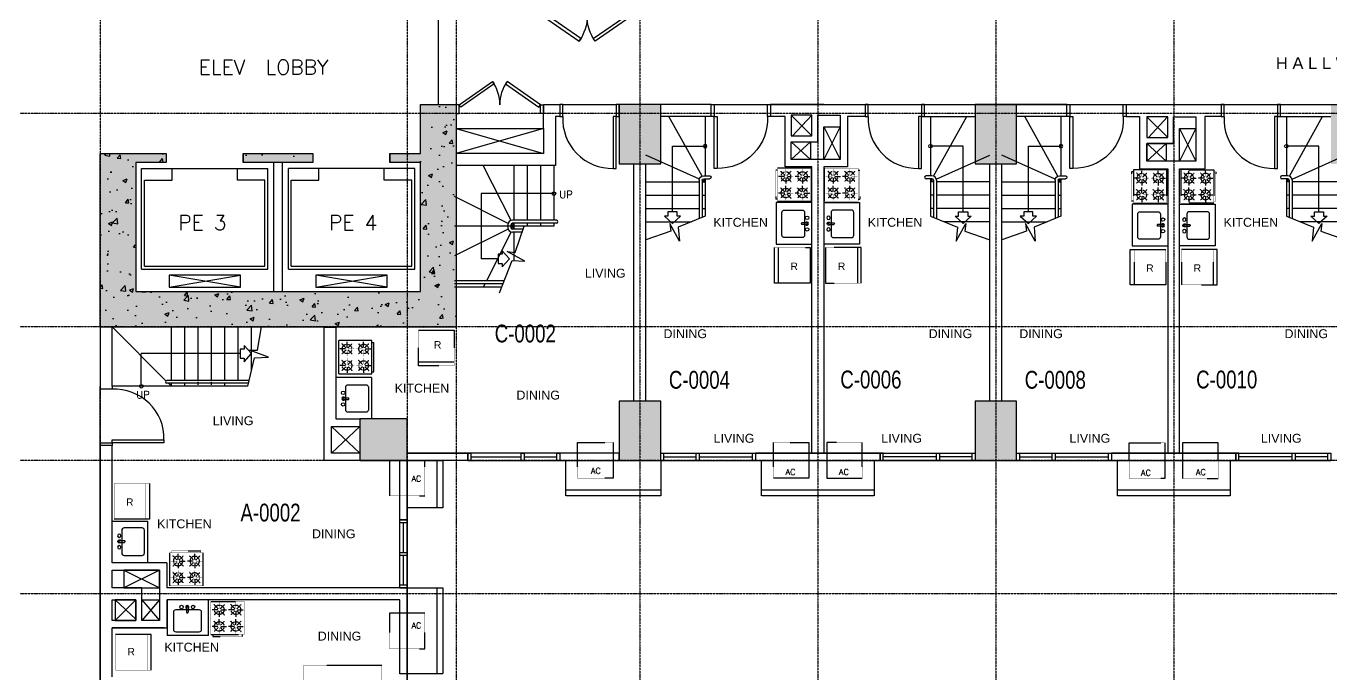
# Model space of a CAD drawing. Header units: inches. Extents: x -189245 to 740841, y -215444 to 469401.
# Drawn here: x 306714 to 328715, y -126330 to -115406 of the extents above; entities that cross this region are included whole.
import ezdxf
from ezdxf.enums import TextEntityAlignment as Align

# ---------------------------------------------------------------- set-up
doc = ezdxf.new("R2010")
doc.units = ezdxf.units.IN
doc.header["$LTSCALE"] = 10
doc.header["$MEASUREMENT"] = 0
for name, pattern in [('GRID NORMAL$0$GRID BASEMENT$0$GRID GROUND$0$GRID$0$$0$PHANTOM', [2.5, 1.25, -0.25, 0.25, -0.25, 0.25, -0.25]), ('HIDDEN', [0.375, 0.25, -0.125]), ('HIDDEN2', [0.1875, 0.125, -0.0625])]:
    doc.linetypes.add(name, pattern=pattern)
for name, color, linetype in [('1', 1, 'Continuous'), ('2', 2, 'Continuous'), ('A-CMU WALL', 4, 'Continuous'), ('A-DOOR', 1, 'Continuous'), ('A-EQUIPMENT', 2, 'Continuous'), ('A-EQUIPTMENT', 1, 'Continuous'), ('A-FIXTURE', 2, 'Continuous'), ('A-GRID', 8, 'Continuous'), ('A-HATCH COLUMN', 252, 'Continuous'), ('A-HATCH GRAVEL', 8, 'Continuous'), ('A-RAILING', 2, 'Continuous'), ('A-SHEARWALL', 6, 'Continuous'), ('A-STAIR', 1, 'Continuous'), ('A-TEXT', 3, 'Continuous'), ('A-UNIT NUMBER', 2, 'Continuous'), ('A-WINDOW', 2, 'Continuous'), ('COLUMN', 6, 'Continuous'), ('HATCH TSG', 9, 'Continuous'), ('PIPE CHASE', 3, 'Continuous'), ('TEXT', 3, 'Continuous'), ('TSG- DIM_PIPE CHASE', 1, 'Continuous'), ('TSG- HATCH  +33465', 82, 'Continuous'), ('TSG- plaster', 4, 'Continuous'), ('TSG- PRE CAST', 4, 'Continuous'), ('TSG-DIM_WINDWS', 1, 'Continuous')]:
    doc.layers.add(name, color=color, linetype=linetype)
doc.styles.add('ARIAL', font='ARIAL.TTF', dxfattribs={"width": 0.75})
doc.styles.add('PRSP_Simplex', font='simplex.shx')

# ---------------------------------------------------------------- blocks, each defined once
blk = doc.blocks.new('grid')
at = {"layer": 'A-GRID', "linetype": 'GRID NORMAL$0$GRID BASEMENT$0$GRID GROUND$0$GRID$0$$0$PHANTOM'}
for p, q in [((-83958.8, -228688.5), (-83958.8, -289256.3)), ((-77958.8, -228688.5), (-77958.8, -289256.3)), ((-74858.8, -228688.5), (-74858.8, -289256.3)), ((-71858.8, -228688.5), (-71858.8, -289256.3)), ((-68858.8, -228688.5), (-68858.8, -289256.3)), ((-65858.8, -228688.5), (-65858.8, -289256.3)), ((-78783.8, -230188.4), (-78783.8, -289282.1)), ((-33688.1, -262686.6), (-100703.6, -262686.6)), ((-33688.1, -266286.6), (-100703.6, -266286.6)), ((-33688.1, -268536.6), (-100703.6, -268536.6)), ((-33688.1, -270786.6), (-100703.6, -270786.6))]:
    blk.add_line(p, q, dxfattribs=at)
blk = doc.blocks.new('door900')
at = {"layer": '2'}
for points in [[(50, 175), (100, 175), (100, 1050), (50, 1050)], [(50, 175), (0, 175), (0, -25), (50, -25)], [(1000, 175), (950, 175), (950, -25), (1000, -25)]]:
    blk.add_lwpolyline(points, close=True, dxfattribs=at)
at = {"layer": 'A-DOOR'}
blk.add_arc((121, 220), 831, 356.918, 91.4213, dxfattribs=at)
blk = doc.blocks.new('telephone door')
at = {"layer": 'A-DOOR', "color": 2}
for p, q in [((50, -15), (0, -15)), ((50, -15), (0, -15)), ((0, -165), (50, -165)), ((0, -165), (50, -165)), ((50, -165), (50, -15)), ((50, -165), (50, -15)), ((1425, -15), (1475, -15)), ((1425, -165), (1425, -15)), ((1425, -15), (1475, -15)), ((1475, -165), (1425, -165)), ((1475, -165), (1425, -165)), ((1475, -15), (1475, -165))]:
    blk.add_line(p, q, dxfattribs=at)
at = {"layer": 'A-DOOR'}
for p, q in [((1425, -165), (1425, -15)), ((1475, -15), (1475, -165))]:
    blk.add_line(p, q, dxfattribs=at)
at = {"layer": 'A-DOOR', "color": 2}
for points in [[(615, 377), (643, 336), (79, -56), (50, -15)], [(860, 377), (832, 336), (1396, -56), (1425, -15)]]:
    blk.add_lwpolyline(points, close=True, dxfattribs=at)
at = {"layer": 'A-DOOR'}
for centre, start, end in [((50, -15), 0, 34.8007), ((1425, -15), 145.1993, 180)]:
    blk.add_arc(centre, 688, start, end, dxfattribs=at)
blk = doc.blocks.new('A$C43B13249')
at = {"layer": 'A-RAILING', "color": 2}
for p, q in [((900, 1075), (900, 1723)), ((950, 1075), (950, 1703)), ((975, 1050), (1075, 1050)), ((975, 1000), (1075, 1000))]:
    blk.add_line(p, q, dxfattribs=at)
for centre, radius, start, end in [((975, 1075), 75, 180, 270), ((975, 1075), 25, 180, 270), ((1075, 1025), 25, 270, 90)]:
    blk.add_arc(centre, radius, start, end, dxfattribs=at)
at = {"layer": 'A-STAIR'}
for p, q in [((0, 1775), (768, 1775)), ((0, 1550), (900, 1550)), ((950, 1550), (1000, 1550)), ((1000, 1050), (1000, 1683)), ((0, 1325), (900, 1325)), ((950, 1325), (1000, 1325)), ((0, 1100), (900, 1100)), ((902, 1056), (0, 650)), ((947, 1005), (389, 0)), ((1000, 1100), (950, 1078)), ((950, 1100), (1000, 1100)), ((1000, 1100), (972, 1050)), ((1000, 0), (1000, 1000))]:
    blk.add_line(p, q, dxfattribs=at)
at = {"layer": 'A-STAIR', "color": 2}
blk.add_lwpolyline([(1000, 1683), (545, 1864), (565, 2102), (403, 1802), (420, 1936), (0, 2079)], dxfattribs=at)
blk.add_lwpolyline([(313, 1679), (450, 1803), (586, 1679), (528, 1679), (528, 1610), (372, 1610), (372, 1679)], close=True, dxfattribs=at)
at = {"layer": 'A-STAIR'}
blk.add_lwpolyline([(450, 1610), (450, 500), (1000, 500)], dxfattribs=at)
at = {"layer": 'A-STAIR', "color": 2}
blk.add_circle((1000, 500), 30, dxfattribs=at)
blk = doc.blocks.new('REF')
at = {"color": 1, "linetype": 'HIDDEN2'}
blk.add_line((-300, 535), (300, 535), dxfattribs=at)
blk.add_lwpolyline([(-300, 0), (300, 0), (300, 600), (-300, 600)], close=True, dxfattribs=at)
blk = doc.blocks.new('RANGE2')
at = {"layer": 'A-FIXTURE', "color": 1, "linetype": 'HIDDEN2'}
for p, q in [((-280, 0), (280, 0)), ((-280, 0), (-280, -560)), ((280, -560), (280, 0)), ((-166, -140), (-262, -140)), ((-158, -122), (-227, -53)), ((-158, -158), (-227, -227)), ((-140, -114), (-140, -18)), ((-140, -166), (-140, -262)), ((-122, -122), (-53, -53)), ((-122, -158), (-53, -227)), ((-114, -140), (-18, -140)), ((114, -140), (18, -140)), ((122, -122), (53, -53)), ((122, -158), (53, -227)), ((140, -114), (140, -18)), ((140, -166), (140, -262)), ((158, -122), (227, -53)), ((158, -158), (227, -227)), ((166, -140), (262, -140)), ((-166, -420), (-262, -420)), ((-158, -402), (-227, -333)), ((-158, -438), (-227, -507)), ((-140, -394), (-140, -298)), ((-122, -402), (-53, -333)), ((-122, -438), (-53, -507)), ((-114, -420), (-18, -420)), ((114, -420), (18, -420)), ((122, -402), (53, -333)), ((122, -438), (53, -507)), ((140, -394), (140, -298)), ((158, -402), (227, -333)), ((158, -438), (227, -507)), ((166, -420), (262, -420)), ((-280, -560), (280, -560)), ((-246, -560), (-246, -590)), ((-246, -590), (246, -590)), ((-140, -446), (-140, -542)), ((140, -446), (140, -542)), ((246, -560), (246, -590))]:
    blk.add_line(p, q, dxfattribs=at)
for centre in [(-140, -140), (140, -140), (-140, -420), (140, -420)]:
    blk.add_circle(centre, 80, dxfattribs=at)
blk = doc.blocks.new('SINK3')
at = {"layer": 'A-FIXTURE', "color": 2, "linetype": 'Continuous'}
for p, q in [((421, 17), (335, 17)), ((421, -12), (335, -12))]:
    blk.add_line(p, q, dxfattribs=at)
blk.add_lwpolyline([(40, 232), (342, 232, -0.414214), (382, 192), (382, -192, -0.414214), (342, -232), (40, -232, -0.414214), (0, -192), (0, 192, -0.414214)], format="xyb", close=True, dxfattribs=at)
at = {"layer": 'A-FIXTURE', "color": 2, "linetype": 'ByBlock'}
for centre in [(425, 100), (425, -95)]:
    blk.add_circle(centre, 28.8, dxfattribs=at)
at = {"layer": 'A-FIXTURE', "color": 2, "linetype": 'Continuous'}
for centre, radius, start, end in [((342, 3), 15.7, 115.7914, 244.2086), ((421, 3), 27.3, 211.2757, 148.7243), ((414, 3), 15.7, 295.7914, 64.2086)]:
    blk.add_arc(centre, radius, start, end, dxfattribs=at)
blk = doc.blocks.new('A$C1B640851')
at = {"layer": 'A-RAILING', "color": 1}
for p in [(508, 550), (-1157, 0)]:
    blk.add_line(p, (508, 0), dxfattribs=at)
at = {"layer": 'A-STAIR', "color": 2}
for p, q in [((-1288, 550), (-1399, 73)), ((-1311, 450), (75, 450)), ((-1299, 500), (75, 500)), ((-1399, 73), (-1637, 58)), ((-1637, 58), (-1316, -58)), ((-1226, 136), (-1350, 0)), ((-1226, 78), (-1226, 136)), ((-1157, 78), (-1226, 78)), ((-1157, -78), (-1157, 78)), ((-1451, -60), (-1522, -450)), ((-1316, -58), (-1451, -60)), ((-1350, 0), (-1226, -137)), ((-1226, -137), (-1226, -78)), ((-1226, -78), (-1157, -78))]:
    blk.add_line(p, q, dxfattribs=at)
at = {"layer": 'A-STAIR'}
for p, q in [((-1288, 550), (1000, 550)), ((-1125, 450), (-1125, -450)), ((-900, 550), (-900, 500)), ((-900, 450), (-900, -450)), ((-675, 524), (-675, 474)), ((-675, 450), (-675, -450)), ((-450, 524), (-450, 474)), ((-450, 450), (-450, -450)), ((-225, 550), (-225, 500)), ((-225, 450), (-225, -450)), ((0, 550), (0, 500)), ((0, 550), (50, 500)), ((0, 450), (0, -450)), ((93, 457), (1000, -450)), ((-1350, 282), (-1350, -450))]:
    blk.add_line(p, q, dxfattribs=at)
at = {"layer": 'A-STAIR', "color": 2}
blk.add_circle((508, 550), 30, dxfattribs=at)
blk.add_arc((75, 475), 25, 270, 90, dxfattribs=at)

msp = doc.modelspace()

# ---------------------------------------------------------------- hatches: boundary and pattern name
at = {"layer": 'A-HATCH COLUMN'}
for points in [[(313964.19965, -116730.85698), (313364.19965, -116730.85698), (313364.19965, -117555.85698), (312848.52625, -117555.85698), (312848.52625, -117705.85698), (313364.19965, -117705.85698), (313364.19965, -119880.85698), (308564.19965, -119880.85698), (308564.19965, -117705.85698), (309076.69965, -117705.85698), (309076.69965, -117555.85698), (307964.19965, -117555.85698), (307964.19965, -120480.85698), (313964.19965, -120480.85698)], [(310373.52645, -117555.85698), (310373.52645, -117705.85698), (311548.52625, -117705.85698), (311548.52625, -117555.85698)], [(310373.52645, -117555.85698), (310373.52645, -117705.85698), (311548.52625, -117705.85698), (311548.52625, -117555.85698)]]:
    msp.add_hatch(color=256, dxfattribs=at).paths.add_polyline_path(points)
at = {"layer": 'A-HATCH GRAVEL'}
h = msp.add_hatch(dxfattribs=at)
h.set_pattern_fill('AR-CONC', color=256, scale=100, style=0)
h.set_pattern_definition([(50, (297142.1, -600655.05), (717.2602, -62.7521), [75, -825]), (355, (297142.1, -600655.05), (-138.7513, 752.1921), [60, -660]), (100.4514, (297201.9, -600660.3), (578.5094, 689.4395), [63.7402, -701.1421]), (46.1842, (297142.1, -600455.05), (1067.241, -165.519), [112.5, -1237.5]), (96.6356, (297231, -600468.8), (934.6627, 974.1179), [95.6103, -1051.713]), (351.1842, (297142.1, -600455), (934.662, 974.1186), [90, -990]), (21, (297242.1, -600505.05), (596.90705, -402.6189), [75, -825]), (326, (297242.1, -600505.05), (243.3153, 725.15), [60, -660]), (71.4514, (297291.85, -600538.6), (840.2226, 322.5305), [63.7402, -701.1421]), (37.5, (297142.1, -600655.05), (12.15986, 332.89385), [0, -652, 0, -670, 0, -662.5]), (7.5, (297142.1, -600655.05), (263.06954, 394.4117), [0, -382, 0, -637, 0, -252.5]), (327.5, (296919.1, -600655.05), (533.82244, -22.55487), [0, -250, 0, -780, 0, -1035]), (317.5, (296819.1, -600655.05), (583.18617, 100.105), [0, -325, 0, -518, 0, -735])])
h.paths.add_polyline_path([(311548.52625, -117555.85698), (310373.52645, -117555.85698), (310373.52645, -117705.85698), (311548.52625, -117705.85698)], flags=16)
h.paths.add_polyline_path([(313961.02635, -116730.85698), (313361.02635, -116730.85698), (313361.02635, -117555.85698), (312848.52625, -117555.85698), (312848.52625, -117705.85698), (313361.02635, -117705.85698), (313361.02635, -119880.85698), (308561.02635, -119880.85698), (308561.02635, -117705.85698), (309073.52635, -117705.85698), (309073.52635, -117555.85698), (307961.02635, -117555.85698), (307961.02635, -120480.85698), (313961.02635, -120480.85698)])
at = {"layer": 'COLUMN', "linetype": 'Continuous'}
h = msp.add_hatch(color=254, dxfattribs=at)
h.paths.add_polyline_path([(313964.19965, -120480.85693), (307964.19965, -120480.85693), (307964.19965, -117555.85693), (309076.69965, -117555.85693), (309076.69965, -117705.85693), (308564.19965, -117705.85693), (308564.19965, -119880.85693), (313364.19965, -119880.85693), (313364.19965, -117705.85693), (312848.52625, -117705.85693), (312848.52625, -117555.85693), (313364.19965, -117555.85693), (313364.19965, -116730.85693), (313964.19965, -116730.85693)])
h.paths.add_polyline_path([(311551.69965, -117555.85693), (311551.69965, -117705.85693), (310376.69965, -117705.85693), (310376.69965, -117555.85693)])
h = msp.add_hatch(color=254, dxfattribs=at)
h.paths.add_polyline_path([(328716.38381, -117730.85693), (329416.38381, -117730.85693), (329416.38381, -116730.85693), (328716.38381, -116730.85693)])
h.paths.add_polyline_path([(316716.3838, -117730.85693), (317416.3838, -117730.85693), (317416.3838, -116730.85693), (316716.3838, -116730.85693)])
for points in [[(322716.38381, -117730.85693), (323416.38381, -117730.85693), (323416.38381, -116730.85693), (322716.38381, -116730.85693)], [(316716.3838, -122730.85693), (317416.3838, -122730.85693), (317416.3838, -121730.85693), (316716.3838, -121730.85693)], [(322716.38381, -122730.85693), (323416.38381, -122730.85693), (323416.38381, -121730.85693), (322716.38381, -121730.85693)], [(312339.22685, -122730.85678), (313139.22685, -122730.85678), (313139.22685, -122030.85678), (312339.22685, -122030.85678)]]:
    msp.add_hatch(color=254, dxfattribs=at).paths.add_polyline_path(points)

# ---------------------------------------------------------------- linework, layer by layer
at = {"layer": '1', "linetype": 'ByBlock'}
msp.add_lwpolyline([(314699.17309, -119902.62362), (314910.4188, -119358.97407), (315125.7876, -119372.65643), (314828.16581, -119207.32388), (314961.51417, -119226.21787), (315109.91742, -118780.85737)], dxfattribs=at)
at = {"layer": '2'}
msp.add_line((308164.19965, -122480.85693), (307964.19965, -122480.85693), dxfattribs=at)
at = {"layer": 'A-CMU WALL', "color": 1}
for p, q in [((313964.19965, -117130.85693), (315439.19965, -117555.85693)), ((313964.22685, -117130.86477), (315439.19965, -117130.85693)), ((315439.19965, -117130.85693), (313964.22685, -117555.85693))]:
    msp.add_line(p, q, dxfattribs=at)
at = {"layer": 'A-DOOR'}
for p, q in [((315766.3838, -116730.85693), (316666.3838, -116730.85693)), ((307964.19965, -122430.85693), (307964.19965, -121530.85693)), ((307964.22685, -135332.00093), (307964.22685, -121530.85693))]:
    msp.add_line(p, q, dxfattribs=at)
at = {"layer": 'A-DOOR', "color": 2}
for p, q in [((307964.19965, -121530.85693), (307964.19965, -121480.85693)), ((308164.19965, -121530.85693), (307964.19965, -121530.85693)), ((308164.19965, -121480.85693), (308164.19965, -121530.85693)), ((307964.19965, -122480.85693), (307964.19965, -122430.85693)), ((307964.19965, -122430.85693), (308164.19965, -122430.85693)), ((308164.19965, -122430.85693), (308164.19965, -122380.85693)), ((308164.19965, -122380.85693), (309039.19965, -122380.85693)), ((308164.19965, -122430.85693), (308164.19965, -122480.85693)), ((309039.19965, -122430.85693), (308164.19965, -122430.85693)), ((309039.19965, -122380.85693), (309039.19965, -122430.85693))]:
    msp.add_line(p, q, dxfattribs=at)
for points in [[(315714.19965, -116930.85693), (315764.19965, -116930.85693), (315764.19965, -116730.85693), (315714.19965, -116730.85693)], [(316666.3838, -116930.85693), (316716.3838, -116930.85693), (316716.3838, -116730.85693), (316666.3838, -116730.85693)], [(316664.19965, -116930.85693), (316614.19965, -116930.85693), (316614.19965, -117805.85693), (316664.19965, -117805.85693)]]:
    msp.add_lwpolyline(points, close=True, dxfattribs=at)
at = {"layer": 'A-DOOR', "color": 1}
for centre, start, end in [((316593.59723, -116975.51357), 176.918041454, 271.421327573), ((308208.8563, -122360.2545), 358.578672425, 93.081958546)]:
    msp.add_arc(centre, 830.59891, start, end, dxfattribs=at)
at = {"layer": 'A-EQUIPMENT', "ltscale": 100}
for points in [[(313139.22686, -122729.92356), (313639.22686, -122729.92356), (313639.22686, -123529.92356), (313139.22686, -123529.92356)], [(317414.22686, -122729.92356), (317414.22686, -123229.92356), (315814.22686, -123229.92356), (315814.22686, -122729.92356)], [(321014.22686, -122729.92356), (321014.22686, -123229.92356), (319114.22686, -123229.92356), (319114.22686, -122729.92356)], [(327014.22686, -122729.92356), (327014.22686, -123229.92356), (325114.22686, -123229.92356), (325114.22686, -122729.92356)], [(313139.22686, -124879.92356), (313639.22686, -124879.92356), (313639.22686, -126329.92064), (313139.22686, -126329.92064)]]:
    msp.add_lwpolyline(points, dxfattribs=at)
at = {"layer": 'A-EQUIPTMENT', "color": 1}
for p, q in [((308661.02635, -117805.85698), (310792.37315, -117805.85698)), ((308661.02635, -119505.85698), (308661.02635, -117805.85698)), ((309176.69975, -118005.85698), (309176.69975, -117805.85698)), ((310276.69975, -118005.85698), (310276.69975, -117805.85698)), ((310792.37315, -119505.85698), (310792.37315, -117805.85698)), ((313267.37295, -117805.85698), (311136.02615, -117805.85698)), ((311136.02615, -119505.85698), (311136.02615, -117805.85698)), ((311651.69955, -118005.85698), (311651.69955, -117805.85698)), ((312751.69955, -118005.85698), (312751.69955, -117805.85698)), ((313267.37295, -119505.85698), (313267.37295, -117805.85698)), ((308711.02635, -118005.85698), (309176.69975, -118005.85698)), ((308711.02635, -119455.85698), (308711.02635, -118005.85698)), ((310742.37315, -118005.85698), (310276.69975, -118005.85698)), ((310742.37315, -119455.85698), (310742.37315, -118005.85698)), ((311186.02615, -119455.85698), (311186.02615, -118005.85698)), ((311186.02615, -118005.85698), (311651.69955, -118005.85698)), ((313217.37295, -118005.85698), (312751.69955, -118005.85698)), ((313217.37295, -119455.85698), (313217.37295, -118005.85698)), ((308711.02635, -119455.85698), (310742.37315, -119455.85698)), ((311186.02615, -119455.85698), (313217.37295, -119455.85698)), ((308661.02635, -119505.85698), (310792.37315, -119505.85698)), ((310326.69975, -119605.85698), (309126.69975, -119605.85698)), ((309126.69975, -119605.85698), (309126.69975, -119805.85698)), ((310326.69975, -119805.85698), (309126.69975, -119605.85698)), ((309126.69975, -119805.85698), (310326.69975, -119605.85698)), ((310326.69975, -119805.85698), (310326.69975, -119605.85698)), ((311136.02615, -119505.85698), (313267.37295, -119505.85698)), ((312801.69955, -119605.85698), (311601.69955, -119605.85698)), ((311601.69955, -119605.85698), (311601.69955, -119805.85698)), ((312801.69955, -119805.85698), (311601.69955, -119605.85698)), ((311601.69955, -119805.85698), (312801.69955, -119605.85698)), ((312801.69955, -119805.85698), (312801.69955, -119605.85698)), ((309126.69975, -119805.85698), (310326.69975, -119805.85698)), ((311601.69955, -119805.85698), (312801.69955, -119805.85698))]:
    msp.add_line(p, q, dxfattribs=at)
at = {"layer": 'A-EQUIPTMENT', "color": 1, "linetype": 'HIDDEN2'}
for points in [[(316014.22686, -123029.92356), (316014.22686, -122429.92356), (316614.22686, -122429.92356), (316614.22686, -123029.92356)], [(319914.22686, -123029.92356), (319314.22686, -123029.92356), (319314.22686, -122429.92356), (319914.22686, -122429.92356)], [(320214.22686, -123029.92356), (320814.22686, -123029.92356), (320814.22686, -122429.92356), (320214.22686, -122429.92356)], [(325914.22686, -123035.6136), (325314.22686, -123035.6136), (325314.22686, -122435.6136), (325914.22686, -122435.6136)], [(326214.22686, -123035.6136), (326814.22686, -123035.6136), (326814.22686, -122435.6136), (326214.22686, -122435.6136)], [(313439.22686, -122729.92351), (312839.22686, -122729.92351), (312839.22686, -123329.92351), (313439.22686, -123329.92351)], [(313439.22686, -125304.92356), (312839.22686, -125304.92356), (312839.22686, -125904.92356), (313439.22686, -125904.92356)]]:
    msp.add_lwpolyline(points, close=True, dxfattribs=at)
at = {"layer": 'A-EQUIPTMENT', "linetype": 'HIDDEN'}
for points in [[(313639.22686, -122729.92356), (313739.22686, -122729.92356), (313739.22686, -123529.92356), (313639.22686, -123529.92356)], [(317414.22686, -123229.92356), (317414.22686, -123329.92356), (315814.22686, -123329.92356), (315814.22686, -123229.92356)], [(321014.22686, -123229.92356), (321014.22686, -123329.92356), (319114.22686, -123329.92356), (319114.22686, -123229.92356)], [(327014.22686, -123229.92356), (327014.22686, -123329.92356), (325114.22686, -123329.92356), (325114.22686, -123229.92356)], [(313639.22686, -124879.92356), (313739.22686, -124879.92356), (313739.22686, -126329.92064), (313639.22686, -126329.92064)]]:
    msp.add_lwpolyline(points, dxfattribs=at)
at = {"layer": 'A-FIXTURE', "color": 2}
for p, q in [((312539.21456, -121330.30121), (311939.21456, -121330.30121)), ((312539.21456, -121330.30121), (312539.21456, -122029.92399)), ((308164.22686, -123755.30077), (308764.22686, -123755.30077)), ((308764.22686, -124454.92355), (308764.22686, -123755.30077)), ((309790.08367, -125680.84906), (309790.12687, -125080.84906)), ((309090.47354, -125505.13418), (309090.46089, -125680.79869)), ((309790.08367, -125680.84906), (309090.46089, -125680.79869))]:
    msp.add_line(p, q, dxfattribs=at)
at = {"layer": 'A-FIXTURE'}
for points in [[(319964.27188, -118380.85965), (319364.27188, -118380.85965), (319364.27188, -119080.85965), (319964.27188, -119080.85965)], [(320164.63336, -118380.85965), (320764.63336, -118380.85965), (320764.63336, -119080.85965), (320164.63336, -119080.85965)], [(325963.69361, -118410.49363), (325363.69361, -118410.49363), (325363.69361, -119110.49363), (325963.69361, -119110.49363)], [(326164.05509, -118410.49363), (326764.05509, -118410.49363), (326764.05509, -119110.49363), (326164.05509, -119110.49363)]]:
    msp.add_lwpolyline(points, dxfattribs=at)
at = {"layer": 'A-RAILING'}
for p, q in [((314839.21456, -118755.85737), (314839.21456, -118805.8578)), ((314889.21456, -118755.85737), (314889.21456, -118805.85762)), ((315656.80723, -118680.85737), (314914.21456, -118680.85737)), ((315656.80723, -118730.85737), (314914.21456, -118730.85737)), ((315093.25639, -118830.85737), (314914.21456, -118830.85737)), ((315076.59537, -118880.85737), (314914.21456, -118880.85737)), ((314776.79619, -119702.85737), (313939.21456, -119702.85737)), ((314757.36771, -119752.85737), (313939.21456, -119752.85737))]:
    msp.add_line(p, q, dxfattribs=at)
for centre, radius, start, end in [((314914.21456, -118755.85737), 75, 90, 180), ((314914.21456, -118755.85737), 25, 90, 180), ((315656.80723, -118705.85737), 25, 270, 90), ((314914.21456, -118805.85737), 75, 180, 270), ((314914.21456, -118805.85737), 25, 180, 270)]:
    msp.add_arc(centre, radius, start, end, dxfattribs=at)
at = {"layer": 'A-SHEARWALL'}
for p, q in [((313364.19965, -117555.85698), (313364.19965, -116730.85698)), ((313364.19965, -116730.85698), (313964.19965, -116730.85698)), ((313964.19965, -116730.85698), (313964.19965, -120480.85698)), ((307964.19965, -120480.85693), (307964.19965, -117555.85693)), ((307964.19965, -117555.85698), (309076.69965, -117555.85698)), ((307964.19965, -120480.85698), (307964.19965, -117555.85698)), ((309076.69965, -117555.85698), (309076.69965, -117705.85698)), ((310373.52645, -117555.85698), (311548.52625, -117555.85698)), ((310373.52645, -117555.85698), (311548.52625, -117555.85698)), ((312848.52625, -117705.85698), (312848.52625, -117555.85698)), ((312848.52625, -117555.85698), (313364.19965, -117555.85698)), ((309076.69965, -117705.85698), (308564.19965, -117705.85698)), ((308564.19965, -117705.85698), (308564.19965, -119880.85698)), ((311548.52625, -117705.85698), (310373.52645, -117705.85698)), ((311548.52625, -117705.85698), (310373.52645, -117705.85698)), ((313364.19965, -117705.85698), (312848.52625, -117705.85698)), ((313364.19965, -119880.85698), (313364.19965, -117705.85698)), ((308564.19965, -119880.85698), (313364.19965, -119880.85698)), ((313964.19965, -120480.85698), (307964.19965, -120480.85698))]:
    msp.add_line(p, q, dxfattribs=at)
at = {"layer": 'A-SHEARWALL', "color": 2}
for p, q in [((310889.19965, -119880.85693), (310889.19965, -117705.85693)), ((310889.19965, -119880.85698), (310889.19965, -117705.85698)), ((311039.19965, -119880.85693), (311039.19965, -117705.85693)), ((311039.19965, -119880.85698), (311039.19965, -117705.85698))]:
    msp.add_line(p, q, dxfattribs=at)
at = {"layer": 'A-SHEARWALL'}
msp.add_lwpolyline([(307964.19965, -117555.85693), (309076.69965, -117555.85693), (309076.69965, -117705.85693), (308564.19965, -117705.85693), (308564.19965, -119880.85693), (313364.19965, -119880.85693), (313364.19965, -117705.85693), (312851.52625, -117705.85693), (312851.52625, -117555.85693), (313364.19965, -117555.85693), (313364.19965, -116730.85693), (313964.19965, -116730.85693), (313964.19965, -120480.85693), (307964.19965, -120480.85693)], close=True, dxfattribs=at)
for points in [[(310373.52645, -117555.85698), (310373.52645, -117705.85698)], [(311551.69965, -117556.32362), (311551.69965, -117706.32362), (310376.69965, -117705.85693), (310376.69965, -117555.85693), (311551.69965, -117556.32362)], [(311548.52625, -117555.85698), (311548.52625, -117705.85698)]]:
    msp.add_lwpolyline(points, dxfattribs=at)
at = {"layer": 'A-STAIR'}
for p, q in [((314890.81426, -118684.60131), (314423.81526, -117755.85737)), ((314939.21456, -117755.85737), (314939.21456, -118680.85737)), ((315164.21456, -117755.85737), (315164.21456, -118680.85737)), ((315389.21456, -117755.85737), (315389.21456, -118680.85737)), ((315614.21456, -117755.85737), (315614.21456, -118680.85737)), ((314842.88206, -118732.69112), (313939.21456, -118280.85737)), ((315614.21456, -118230.85737), (314389.21456, -118230.85737)), ((314939.21456, -118780.85737), (313939.21456, -118780.85737)), ((314939.21456, -118780.85737), (314889.21456, -118755.85737)), ((315389.21456, -118780.85737), (314889.21456, -118780.85737)), ((315614.21456, -118780.85737), (314889.21456, -118780.85737)), ((314939.21456, -118780.85737), (314889.21456, -118805.85737)), ((314939.21456, -118780.85737), (314914.07333, -118730.85777)), ((314939.21456, -118780.85737), (314914.07333, -118830.85697)), ((314939.21456, -118730.85737), (314939.21456, -118830.85737)), ((315164.21456, -118730.85737), (315164.21456, -118780.85737)), ((315389.21456, -118730.85737), (315389.21456, -118780.85737)), ((315614.21456, -118730.85737), (315614.21456, -118780.85737)), ((314842.88206, -118829.02362), (313939.21456, -119280.85737)), ((314890.81426, -118877.11343), (314475.60661, -119702.85737)), ((314939.21456, -118880.85737), (314939.21456, -119360.80346)), ((314939.21456, -118880.85737), (314939.21456, -119055.85737)), ((314673.50158, -119330.85737), (314389.21456, -119330.85737)), ((313939.21456, -119802.85737), (314737.93923, -119802.85737)), ((314450.46518, -119752.85737), (314425.32375, -119802.85737))]:
    msp.add_line(p, q, dxfattribs=at)
at = {"layer": 'A-STAIR', "linetype": 'HIDDEN2'}
msp.add_line((312714.22655, -126185.89331), (312714.22655, -128630.85654), dxfattribs=at)
at = {"layer": 'A-STAIR'}
msp.add_lwpolyline([(314389.21456, -118230.85737), (314389.21456, -119330.85737)], dxfattribs=at)
at = {"layer": 'A-STAIR', "color": 2}
msp.add_lwpolyline([(314742.32171, -119467.35737), (314866.62644, -119330.85737), (314742.32171, -119194.35737), (314742.32171, -119252.85737), (314673.50158, -119252.85737), (314673.50158, -119408.85737), (314742.32171, -119408.85737)], close=True, dxfattribs=at)
at = {"layer": 'A-STAIR', "linetype": 'HIDDEN2'}
msp.add_lwpolyline([(312714.22655, -126185.89331), (311389.22626, -126185.89331), (311389.22626, -128885.89213), (312139.19551, -128885.89213)], dxfattribs=at)
at = {"layer": 'A-STAIR', "color": 2}
msp.add_circle((315614.21456, -118230.85737), 30, dxfattribs=at)
at = {"layer": 'A-WINDOW', "color": 1}
for p, q in [((313014.19965, -124880.85698), (313014.19965, -122730.85698)), ((316715.82252, -122605.85698), (313139.18268, -122605.85698)), ((313139.19965, -136830.85698), (313139.19965, -122730.85698)), ((314164.19964, -122730.85698), (315714.19964, -122730.85698)), ((314164.19964, -122730.85698), (315714.19964, -122730.85698)), ((317415.82252, -122605.85698), (322714.23582, -122605.85698)), ((317415.82252, -122730.85698), (322714.23582, -122730.85698)), ((317465.82252, -122730.85698), (318964.19964, -122730.85698)), ((322664.19965, -122730.85698), (321164.19965, -122730.85698)), ((323414.19965, -122605.85698), (328714.23582, -122605.85698)), ((323414.19965, -122730.85698), (328714.23582, -122730.85698)), ((323464.19965, -122730.85698), (324964.19965, -122730.85698)), ((328664.19965, -122730.85698), (327164.19965, -122730.85698)), ((313139.19965, -123780.85698), (313139.19965, -124830.85698))]:
    msp.add_line(p, q, dxfattribs=at)
at = {"layer": 'A-WINDOW'}
for p, q in [((314164.19964, -122730.85698), (314214.19964, -122730.85698)), ((314214.19964, -122668.35698), (315064.19965, -122668.35698)), ((315064.19965, -122730.85698), (315114.19965, -122730.85698)), ((315114.19965, -122668.35698), (315664.19964, -122668.35698)), ((315714.19964, -122730.85698), (315664.19964, -122730.85698)), ((317415.82252, -122730.85698), (317465.82252, -122730.85698)), ((317465.82252, -122668.35698), (318014.19965, -122668.35698)), ((318014.19965, -122730.85698), (318064.19965, -122730.85698)), ((318064.19965, -122668.35698), (318964.19964, -122668.35698)), ((319014.19964, -122730.85698), (318964.19964, -122730.85698)), ((321114.19965, -122730.85698), (321164.19965, -122730.85698)), ((322064.19965, -122668.35698), (321164.19965, -122668.35698)), ((322114.19965, -122730.85698), (322064.19965, -122730.85698)), ((322664.19965, -122668.35698), (322114.19965, -122668.35698)), ((322714.19965, -122730.85698), (322664.19965, -122730.85698)), ((323414.19965, -122730.85698), (323464.19965, -122730.85698)), ((323464.19965, -122668.35698), (324014.19965, -122668.35698)), ((324014.19965, -122730.85698), (324064.19965, -122730.85698)), ((324064.19965, -122668.35698), (324964.19965, -122668.35698)), ((325014.19965, -122730.85698), (324964.19965, -122730.85698)), ((327114.19965, -122730.85698), (327164.19965, -122730.85698)), ((328064.19965, -122668.35698), (327164.19965, -122668.35698)), ((328114.19965, -122730.85698), (328064.19965, -122730.85698)), ((328664.19965, -122668.35698), (328114.19965, -122668.35698)), ((328714.19965, -122730.85698), (328664.19965, -122730.85698)), ((313076.69965, -124280.85698), (313076.69965, -123780.85698)), ((313139.19965, -123730.85698), (313139.19965, -123780.85698)), ((313139.19965, -124280.85698), (313139.19965, -124330.85698)), ((313076.69965, -124830.85698), (313076.69965, -124330.85698)), ((313139.19965, -124830.85698), (313139.19965, -124880.85698))]:
    msp.add_line(p, q, dxfattribs=at)
at = {"layer": 'A-WINDOW', "linetype": 'ByBlock', "ltscale": 100}
for points in [[(314164.19964, -122605.85698), (314214.19964, -122605.85698), (314214.19964, -122730.85698), (314164.19964, -122730.85698)], [(315064.19965, -122605.85698), (315114.19965, -122605.85698), (315114.19965, -122730.85698), (315064.19965, -122730.85698)], [(315664.19964, -122605.85698), (315714.19964, -122605.85698), (315714.19964, -122730.85698), (315664.19964, -122730.85698)], [(317414.19964, -122605.85698), (317464.19964, -122605.85698), (317464.19964, -122730.85698), (317414.19964, -122730.85698)], [(318014.19965, -122605.85698), (318064.19965, -122605.85698), (318064.19965, -122730.85698), (318014.19965, -122730.85698)], [(318964.19964, -122605.85698), (319014.19964, -122605.85698), (319014.19964, -122730.85698), (318964.19964, -122730.85698)], [(321164.19965, -122605.85698), (321114.19965, -122605.85698), (321114.19965, -122730.85698), (321164.19965, -122730.85698)], [(322064.19965, -122605.85698), (322114.19965, -122605.85698), (322114.19965, -122730.85698), (322064.19965, -122730.85698)], [(322664.19965, -122605.85698), (322714.23582, -122605.85698), (322714.23582, -122730.85698), (322664.19965, -122730.85698)], [(323414.23582, -122605.85698), (323464.19965, -122605.85698), (323464.19965, -122730.85698), (323414.23582, -122730.85698)], [(324014.19965, -122605.85698), (324064.19965, -122605.85698), (324064.19965, -122730.85698), (324014.19965, -122730.85698)], [(324964.19965, -122605.85698), (325014.19965, -122605.85698), (325014.19965, -122730.85698), (324964.19965, -122730.85698)], [(327164.19965, -122605.85698), (327114.19965, -122605.85698), (327114.19965, -122730.85698), (327164.19965, -122730.85698)], [(328064.19965, -122605.85698), (328114.19965, -122605.85698), (328114.19965, -122730.85698), (328064.19965, -122730.85698)], [(328664.19965, -122605.85698), (328714.23582, -122605.85698), (328714.23582, -122730.85698), (328664.19965, -122730.85698)], [(313014.19965, -123730.85698), (313139.19965, -123730.85698), (313139.19965, -123780.85698), (313014.19965, -123780.85698)], [(313014.19965, -124280.85698), (313139.19965, -124280.85698), (313139.19965, -124330.85698), (313014.19965, -124330.85698)], [(313014.19965, -124830.85698), (313139.19965, -124830.85698), (313139.19965, -124880.85698), (313014.19965, -124880.85698)]]:
    msp.add_lwpolyline(points, close=True, dxfattribs=at)
at = {"layer": 'COLUMN', "linetype": 'Continuous'}
for points in [[(316716.3838, -117730.85693), (317416.3838, -117730.85693), (317416.3838, -116730.85693), (316716.3838, -116730.85693)], [(322716.38381, -117730.85693), (323416.38381, -117730.85693), (323416.38381, -116730.85693), (322716.38381, -116730.85693)], [(316716.3838, -122730.85693), (317416.3838, -122730.85693), (317416.3838, -121730.85693), (316716.3838, -121730.85693)], [(322716.38381, -122730.85693), (323416.38381, -122730.85693), (323416.38381, -121730.85693), (322716.38381, -121730.85693)], [(312339.22685, -122730.85678), (313139.22685, -122730.85678), (313139.22685, -122030.85678), (312339.22685, -122030.85678)]]:
    msp.add_lwpolyline(points, close=True, dxfattribs=at)
at = {"layer": 'PIPE CHASE'}
for p, q in [((326064.95238, -117385.92555), (325614.20464, -117385.92555)), ((325614.20464, -117385.92555), (325614.20464, -117685.49361))]:
    msp.add_line(p, q, dxfattribs=at)
at = {"layer": 'TSG- DIM_PIPE CHASE', "color": 1}
for p, q in [((311864.19965, -122155.85678), (312339.18268, -122605.85693)), ((311864.19965, -122605.85693), (312339.1657, -122155.85678))]:
    msp.add_line(p, q, dxfattribs=at)
at = {"layer": 'TSG- HATCH  +33465', "color": 1, "linetype": 'HIDDEN2'}
msp.add_line((313664.19965, -115230.85693), (313664.19965, -116730.85693), dxfattribs=at)
at = {"layer": 'TSG- plaster', "ltscale": 500}
for p, q in [((315439.19965, -117130.85693), (315439.19965, -116730.85693)), ((315439.19965, -116730.85693), (315714.19965, -116730.85693)), ((315714.19965, -116730.85693), (315714.19965, -116930.85693)), ((318264.19965, -116730.85693), (316964.19965, -116730.85693)), ((320164.19965, -116730.85693), (319264.19965, -116730.85693)), ((319964.19965, -116730.85693), (320864.19965, -116730.85693)), ((320864.19965, -116730.85693), (320864.19965, -116930.85693)), ((321864.19965, -116730.85693), (323164.19965, -116730.85693)), ((324264.19965, -116730.85693), (322964.19965, -116730.85693)), ((325264.19965, -116730.85693), (326864.19965, -116730.85693)), ((327864.19965, -116730.85693), (329164.19965, -116730.85693)), ((315714.19965, -116930.85693), (315639.19965, -116930.85693)), ((315639.19965, -116930.85693), (315639.19965, -117755.85693)), ((316714.19965, -116930.85693), (316716.3838, -116930.85693)), ((318264.19965, -116930.85693), (317416.3838, -116930.85693)), ((321864.19965, -116930.85693), (322716.38381, -116930.85693)), ((324264.19965, -116930.85693), (323416.38381, -116930.85693)), ((326864.19965, -116930.85693), (326589.19115, -116930.85693)), ((327864.19965, -116930.85693), (328716.38381, -116930.85693)), ((315439.19965, -117555.85693), (313964.19965, -117555.85693)), ((315639.19965, -117755.85693), (313964.19965, -117755.85693)), ((316964.19965, -121730.85693), (316964.19965, -117730.85693)), ((317164.19965, -119680.85693), (317164.19965, -117730.85693)), ((322964.19965, -121730.85693), (322964.19965, -117730.85693)), ((323164.19965, -119680.85693), (323164.19965, -117730.85693)), ((317164.19965, -121730.85693), (317164.19965, -119680.85693)), ((323164.19965, -121730.85693), (323164.19965, -119680.85693)), ((307964.19965, -120480.85693), (307964.19965, -121480.85693)), ((308164.19965, -121480.85693), (308164.19965, -120480.85693)), ((311739.19965, -122730.85693), (311739.19965, -120480.85693)), ((311739.19965, -120480.85693), (311939.19965, -120480.85693)), ((311939.19965, -120480.85693), (311939.22685, -122030.85678)), ((311939.22685, -122030.85678), (312364.22685, -122030.85678)), ((307964.19965, -122480.85693), (307964.19965, -124905.85693)), ((308164.19965, -124455.71293), (308164.19965, -122480.85693)), ((312939.19965, -122730.85693), (311739.19965, -122730.85693)), ((307964.19965, -124905.85693), (307964.19965, -125080.85693)), ((313014.06013, -124880.82644), (309089.82503, -124880.85693)), ((313012.27865, -124880.85693), (309089.82503, -124880.85693)), ((307964.01288, -124980.82644), (307964.01288, -126380.82644)), ((313014.06013, -125080.82644), (309090.47354, -125080.82644)), ((308164.01288, -126380.82644), (308164.01288, -125555.06191))]:
    msp.add_line(p, q, dxfattribs=at)
at = {"layer": 'TSG- plaster', "color": 1}
for p, q in [((319614.52211, -116905.85683), (319963.84626, -117256.49137)), ((319962.5993, -116905.85683), (319639.53405, -117256.49137)), ((325614.20597, -116935.49023), (325963.53012, -117286.12477)), ((325962.28316, -116935.49023), (325639.21791, -117286.12477)), ((320439.20715, -117105.72176), (320164.20243, -117655.86022)), ((320164.20243, -117105.72176), (320439.20715, -117655.86022)), ((326439.19938, -117135.35515), (326164.19466, -117685.49361)), ((326164.19466, -117135.35515), (326439.19938, -117685.49361)), ((319614.30805, -117355.86023), (319939.19964, -117656.71577)), ((319939.19964, -117355.86023), (319614.52211, -117656.71577)), ((325613.99191, -117385.49363), (325938.88351, -117686.34916)), ((325938.88351, -117385.49363), (325614.20597, -117686.34916)), ((325938.88351, -117385.49363), (325938.88351, -117686.34916)), ((308961.81056, -124580.85693), (308362.45915, -124881.60467)), ((308363.94736, -124580.88517), (308965.47348, -124880.8579)), ((308214.61456, -125430.25529), (308565.24909, -125080.93113)), ((308214.61456, -125082.17809), (308565.24909, -125405.24335)), ((308664.61795, -125080.57775), (308965.47349, -125430.25529)), ((308664.61795, -125080.57775), (308965.47349, -125430.25529)), ((308965.8744, -125080.57775), (308665.01887, -125430.25529))]:
    msp.add_line(p, q, dxfattribs=at)
at = {"layer": 'TSG- plaster', "color": 4}
for p, q in [((325264.19965, -116930.85693), (325489.20464, -116930.85693)), ((319939.19964, -117355.86023), (319939.19964, -117656.71577)), ((308664.61795, -125080.57775), (308965.47349, -125080.57775))]:
    msp.add_line(p, q, dxfattribs=at)
at = {"layer": 'TSG- plaster'}
for p, q in [((325489.20464, -116930.85693), (325489.20464, -117810.49363)), ((326589.19115, -116930.85693), (326589.19115, -117810.49363)), ((315439.19965, -117130.85693), (315439.19965, -117555.85693)), ((309089.82503, -124455.71293), (308164.19965, -124455.71293)), ((309089.82503, -124455.71293), (309089.82503, -124880.85693)), ((309090.47354, -125077.65167), (309090.47354, -125532.65167)), ((309090.47354, -125555.06191), (309090.47354, -125080.82644)), ((308164.01288, -125555.06191), (309090.47354, -125555.06191)), ((309040.47354, -125555.06191), (308165.30468, -125555.06191)), ((308165.30468, -125555.06191), (308790.30468, -125555.06191))]:
    msp.add_line(p, q, dxfattribs=at)
at = {"layer": 'TSG- plaster', "ltscale": 500}
for points in [[(319964.2111, -122605.71162), (319964.19965, -117780.86023), (319514.19833, -117780.86023), (319514.19833, -116930.85693), (319264.19965, -116930.85693)], [(320864.19965, -116930.85693), (320564.21378, -116930.85611), (320564.213, -117780.85941), (320164.19965, -117780.86023), (320164.2111, -122605.71162)]]:
    msp.add_lwpolyline(points, dxfattribs=at)
at = {"layer": 'TSG- plaster', "color": 4}
for points in [[(319964.1997, -116905.85683), (319614.52211, -116905.85683), (319614.52211, -117256.49137), (319964.1997, -117256.49137)], [(320064.19965, -116905.85685), (320439.21374, -116905.85776), (320439.18897, -117656.71494), (319614.52211, -117656.71577), (319614.52211, -117355.86023), (320064.19965, -117355.86023)], [(325963.88356, -116935.49023), (325614.20597, -116935.49023), (325614.20597, -117286.12477), (325963.88356, -117286.12477)], [(326063.88351, -116935.49024), (326439.20598, -116935.49198), (326439.1812, -117686.34916), (325614.20597, -117686.34916), (325614.20597, -117385.49363), (326063.88351, -117385.49363)], [(311864.19965, -122155.85678), (312339.22685, -122155.85678), (312339.18268, -122605.85693), (311864.19965, -122605.85693)], [(308165.11618, -124880.8579), (308165.11791, -124580.86039), (308965.47348, -124580.88517), (308965.47349, -125429.25529), (308664.61795, -125429.25529), (308664.61795, -124880.8579)], [(308565.24909, -125430.25529), (308165.11791, -125430.25529), (308165.11791, -125080.5777), (308565.24909, -125080.5777)]]:
    msp.add_lwpolyline(points, close=True, dxfattribs=at)
at = {"layer": 'TSG- plaster', "color": 1}
for points in [[(320439.20715, -117105.72176), (320439.18897, -117656.71577), (320164.20243, -117656.71577), (320164.20243, -117105.72176)], [(326439.19938, -117135.35515), (326439.1812, -117686.34916), (326164.19466, -117686.34916), (326164.19466, -117135.35515)], [(308363.94736, -124880.8579), (308965.47348, -124880.8579), (308965.47348, -124580.88517), (308363.94736, -124580.88517)], [(308214.61456, -125080.5777), (308214.61456, -125430.25529), (308565.24909, -125430.25529), (308565.24909, -125080.5777)]]:
    msp.add_lwpolyline(points, close=True, dxfattribs=at)
at = {"layer": 'TSG- plaster'}
for points in [[(325489.20464, -117810.49363), (325964.19965, -117810.49363), (325964.19965, -122610.35515)], [(326164.19965, -122610.35515), (326164.19965, -117810.49363), (326589.19115, -117810.49363)]]:
    msp.add_lwpolyline(points, dxfattribs=at)
at = {"layer": 'TSG- PRE CAST', "linetype": 'ByBlock', "ltscale": 100}
for points in [[(313014.19965, -122730.85698), (313139.19965, -122730.85698), (313139.19965, -123730.85698), (313014.19965, -123730.85698)], [(314164.19964, -122730.85698), (313139.19965, -122730.85698), (313139.19965, -122605.85698), (314164.19964, -122605.85698)], [(316715.82252, -122605.85698), (315714.19964, -122605.85698), (315714.19964, -122730.85698), (316715.82252, -122730.85698)], [(321114.19965, -122605.85698), (319014.19964, -122605.85698), (319014.19964, -122730.85698), (321114.19965, -122730.85698)], [(327114.19965, -122605.85698), (325014.19965, -122605.85698), (325014.19965, -122730.85698), (327114.19965, -122730.85698)]]:
    msp.add_lwpolyline(points, close=True, dxfattribs=at)
msp.add_lwpolyline([(313014.19965, -124880.85698), (313139.19965, -124880.85698), (313139.19965, -126330.85406), (313014.19965, -126330.85406), (313014.19965, -125080.82644)], dxfattribs=at)
at = {"layer": 'TSG-DIM_WINDWS'}
msp.add_line((318314.19965, -116730.85693), (339762.4166, -116730.85693), dxfattribs=at)

# ---------------------------------------------------------------- block references
at = {"layer": 'A-DOOR', "xscale": -1, "rotation": 180}
for p in [(318264.19965, -116755.85693), (324264.19965, -116755.85693)]:
    msp.add_blockref('door900', p, dxfattribs=at)
at = {"layer": 'A-DOOR', "rotation": 180}
for p in [(321864.19965, -116755.85693), (327864.19965, -116755.85693)]:
    msp.add_blockref('door900', p, dxfattribs=at)
at = {"layer": 'A-FIXTURE', "linetype": 'HIDDEN2', "rotation": 270}
for p in [(319945.73341, -118080.85965), (325945.15513, -118110.49363)]:
    msp.add_blockref('RANGE2', p, dxfattribs=at)
at = {"layer": 'A-FIXTURE', "linetype": 'HIDDEN2', "extrusion": (1.97215e-31, 1.33628e-46, -1), "zscale": -1, "rotation": 270}
msp.add_blockref('RANGE2', (-320183.17184, -118080.85965), dxfattribs=at)
at = {"layer": 'A-FIXTURE', "linetype": 'HIDDEN2', "extrusion": (1.97215e-31, 2.36009e-44, -1), "zscale": -1, "rotation": 270}
msp.add_blockref('RANGE2', (-326182.59357, -118110.49363), dxfattribs=at)
at = {"layer": 'A-FIXTURE'}
for p in [(319459.39466, -118739.85965), (325458.81639, -118769.49363)]:
    msp.add_blockref('SINK3', p, dxfattribs=at)
at = {"layer": 'A-FIXTURE', "extrusion": (6.16298e-32, 2.56691e-47, -1), "zscale": -0.9999999999999999}
msp.add_blockref('SINK3', (-320669.51058, -118739.85965), dxfattribs=at)
at = {"layer": 'A-FIXTURE', "extrusion": (6.16298e-32, 7.35468e-45, -1), "zscale": -1}
msp.add_blockref('SINK3', (-326668.93231, -118769.49363), dxfattribs=at)
at = {"layer": 'A-FIXTURE', "extrusion": (1.97215e-31, 2.63683e-43, -1), "zscale": -1, "rotation": 270}
msp.add_blockref('REF', (-319932.77188, -119441.35965), dxfattribs=at)
at = {"layer": 'A-FIXTURE'}
for name, p, rotation in [('REF', (320196.13336, -119441.35965), 270), ('REF', (326195.55509, -119470.99363), 270), ('SINK3', (309435.25012, -125626.68745), 89.99587520940304), ('RANGE2', (310111.70867, -125108.58909), 359.9958752094029)]:
    msp.add_blockref(name, p, dxfattribs=dict(at, rotation=rotation))
at = {"layer": 'A-FIXTURE', "extrusion": (1.97215e-31, 2.87198e-43, -1), "zscale": -1, "rotation": 270}
msp.add_blockref('REF', (-325932.19361, -119470.99363), dxfattribs=at)
at = {"layer": 'A-FIXTURE', "color": 1, "extrusion": (0, 0, -1), "zscale": -1, "rotation": 180}
msp.add_blockref('REF', (-313630.84354, -120534.39849), dxfattribs=at)
at = {"layer": 'A-FIXTURE', "extrusion": (0, 0, -1), "xscale": -1, "zscale": -1}
for name, p, rotation in [('RANGE2', (-311985.65368, -120989.97079), 270), ('SINK3', (-312485.07849, -121685.13865), 180)]:
    msp.add_blockref(name, p, dxfattribs=dict(at, rotation=rotation))
at = {"layer": 'A-FIXTURE', "color": 1, "xscale": -1, "rotation": 270}
msp.add_blockref('REF', (308196.55075, -123421.82798), dxfattribs=at)
at = {"layer": 'A-FIXTURE', "xscale": -1}
msp.add_blockref('SINK3', (308710.09079, -124100.0861), dxfattribs=at)
at = {"layer": 'A-FIXTURE', "xscale": -1, "rotation": 180}
msp.add_blockref('RANGE2', (309417.09617, -124847.2077), dxfattribs=at)
at = {"layer": 'A-FIXTURE', "color": 1, "rotation": 269.995875206068}
msp.add_blockref('REF', (308220.87009, -125966.93546), dxfattribs=at)
at = {"layer": 'A-WINDOW', "color": 1, "xscale": -1.098775335017308, "yscale": 1.098775335031405, "zscale": 1.098775335031715, "rotation": 180}
msp.add_blockref('telephone door', (315364.19965, -115247.33856), dxfattribs=at)
at = {"layer": 'A-WINDOW', "color": 1}
msp.add_blockref('telephone door', (313964.24392, -116716.79027), dxfattribs=at)
at = {"layer": 'HATCH TSG'}
msp.add_blockref('grid', (391923.03117, 145806.69125), dxfattribs=at)
at = {"layer": 'TSG-DIM_WINDWS', "extrusion": (0, 0, -1), "zscale": -1, "rotation": 180}
for p in [(-317164.19965, -116930.85693), (-323164.19965, -116930.85693)]:
    msp.add_blockref('A$C43B13249', p, dxfattribs=at)
at = {"layer": 'TSG-DIM_WINDWS', "rotation": 180}
for name, p in [('A$C43B13249', (322964.12732, -116930.85693)), ('A$C43B13249', (328964.12732, -116930.85693)), ('A$C1B640851', (309164.22686, -120929.92355))]:
    msp.add_blockref(name, p, dxfattribs=at)

# ---------------------------------------------------------------- texts
at = {"layer": 'A-TEXT', "linetype": 'Continuous', "style": 'PRSP_Simplex'}
for s, p in [('ELEV  LOBBY', (310718.17403, -116097.86753)), ('PE 3', (309686.19817, -118719.54057)), ('PE 4', (312229.51618, -118719.54057))]:
    msp.add_text(s, height=250, dxfattribs=at).set_placement(p, align=Align.MIDDLE)
at = {"layer": 'A-TEXT', "style": 'PRSP_Simplex'}
msp.add_text('UP', height=125, dxfattribs=at).set_placement((315704.23025, -118308.4556))
msp.add_text('UP', height=125, rotation=0.004124791, dxfattribs=at).set_placement((308569.16396, -121685.32321))
at = {"layer": 'A-TEXT', "width": 5794.7602848}
for s, insert, char_height, attachment_point in [('{\\fArial|b0|i0|c0|p34;R}', (319601.22279, -119519.39426), 125, 7), ('{\\fArial|b0|i0|c0|p34;R}', (320527.68245, -119519.39426), 125, 9), ('{\\fArial|b0|i0|c0|p34;R}', (325600.64452, -119549.02823), 125, 7), ('{\\fArial|b0|i0|c0|p34;R}', (326527.10418, -119549.02823), 125, 9), ('{\\fArial|b0|i0|c0|p34;R}', (313716.72769, -120718.7352), 125, 3), ('{\\Fromans|c0;AC}', (316238.77118, -122855.21308), 100, 1), ('{\\Fromans|c0;AC}', (319521.16579, -122875.28334), 100, 1), ('{\\Fromans|c0;AC}', (320421.16579, -122875.28334), 100, 1), ('{\\Fromans|c0;AC}', (325513.30384, -122887.78841), 100, 1), ('{\\Fromans|c0;AC}', (326438.35776, -122876.14107), 100, 1), ('{\\Fromans|c0;AC}', (313211.51629, -122988.08431), 100, 1), ('{\\fArial|b0|i0|c0|p34;R}', (308525.31831, -123370.52006), 125, 3), ('{\\Fromans|c0;AC}', (313211.51629, -125463.08431), 100, 1)]:
    msp.add_mtext(s, dxfattribs=dict(at, insert=insert, char_height=char_height, attachment_point=attachment_point))
at = {"layer": 'A-TEXT', "insert": (308549.63396, -126018.26705), "char_height": 125, "width": 5794.7602848, "attachment_point": 9, "rotation": 359.995875208}
msp.add_mtext('{\\fArial|b0|i0|c0|p34;R}', dxfattribs=at)
at = {"layer": 'A-UNIT NUMBER', "style": 'ARIAL', "width": 0.75}
for s, p in [('C-0002', (314615.80602, -120740.43591)), ('C-0004', (317552.56854, -121520.78669)), ('C-0006', (320443.46163, -121515.58637)), ('C-0008', (323552.56854, -121520.78669)), ('C-0010', (326443.46163, -121515.58637)), ('A-0002', (310328.7497, -123759.52876))]:
    msp.add_text(s, height=300, dxfattribs=at).set_placement(p)
at = {"layer": 'TEXT'}
for s, insert, char_height, width, attachment_point in [('{\\fArial|b0|i0|c0|p34;H A L L W A Y}', (327787.13584, -116131.33739), 200, 2395.9528394, 7), ('{\\fArial|b0|i0|c0|p34;KITCHEN}', (318302.04456, -118639.79648), 150, 1290, 1), ('{\\fArial|b0|i0|c0|p34;KITCHEN}', (321826.28241, -118639.79648), 150, 1290, 3), ('{\\fArial|b0|i0|c0|p34;KITCHEN}', (327826.28241, -118639.79648), 150, 1290, 3), ('{\\fArial|b0|i0|c0|p34;LIVING}', (316135.51097, -119649.83003), 150, 1290, 7), ('{\\fArial|b0|i0|c0|p34;DINING}', (317461.72046, -120518.10761), 150, 1290, 1), ('{\\fArial|b0|i0|c0|p34;DINING}', (322666.60651, -120518.10761), 150, 1290, 3), ('{\\fArial|b0|i0|c0|p34;DINING}', (323461.72046, -120518.10761), 150, 1290, 1), ('{\\fArial|b0|i0|c0|p34;DINING}', (328666.60651, -120518.10761), 150, 1290, 3), ('{\\fArial|b0|i0|c0|p34;KITCHEN}', (312928.74738, -121589.2959), 150, 1290, 7), ('{\\fArial|b0|i0|c0|p34;DINING}', (314982.37478, -121705.59237), 150, 1290, 7), ('{\\fArial|b0|i0|c0|p34;LIVING}', (318307.18017, -122281.94007), 150, 1290, 1), ('{\\fArial|b0|i0|c0|p34;LIVING}', (321821.14681, -122281.94007), 150, 1290, 3), ('{\\fArial|b0|i0|c0|p34;LIVING}', (324307.18017, -122281.94007), 150, 1290, 1), ('{\\fArial|b0|i0|c0|p34;LIVING}', (327534.12157, -122281.94007), 150, 1290, 1), ('{\\fArial|b0|i0|c0|p34;KITCHEN}', (308922.73539, -123724.02093), 150, 1290, 1)]:
    msp.add_mtext(s, dxfattribs=dict(at, insert=insert, char_height=char_height, width=width, attachment_point=attachment_point))
at = {"layer": 'TEXT', "char_height": 150, "width": 1290, "attachment_point": 7, "rotation": 0.016536817}
for s, insert in [('{\\fArial|b0|i0|c0|p34;LIVING}', (309860.49675, -122138.00708)), ('{\\fArial|b0|i0|c0|p34;DINING}', (311535.12772, -124044.55884)), ('{\\fArial|b0|i0|c0|p34;DINING}', (311632.24182, -125769.56388)), ('{\\fArial|b0|i0|c0|p34;KITCHEN}', (309045.78523, -125956.93052))]:
    msp.add_mtext(s, dxfattribs=dict(at, insert=insert))

doc.saveas('drawing.dxf')
